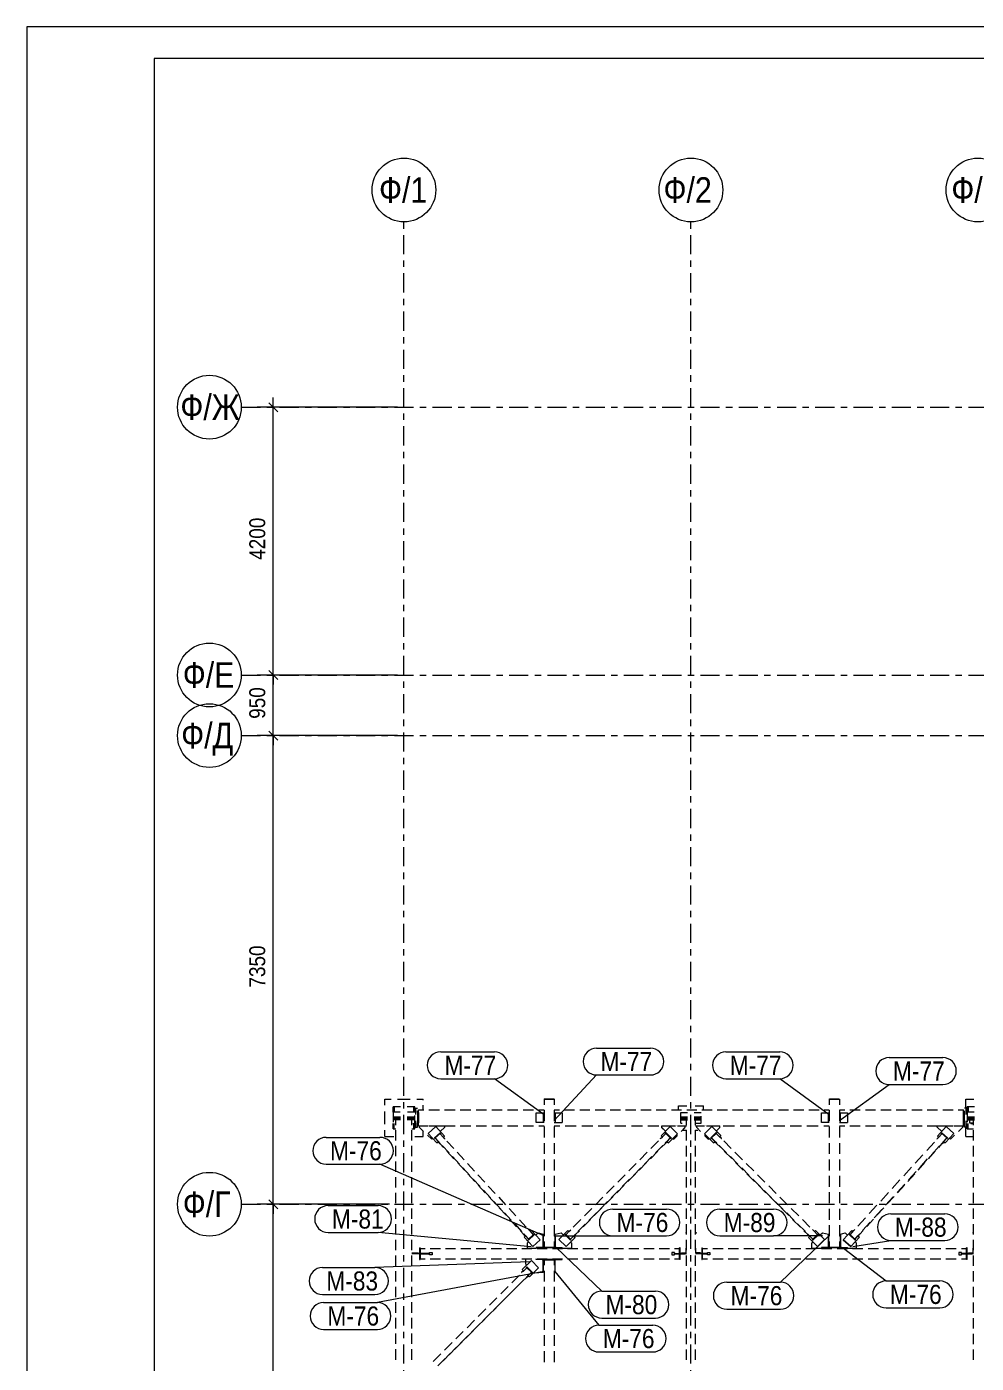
# Model space of a CAD drawing. Header units: millimetres. Extents: x -59 to 782, y -222 to 372.
# Drawn here: x -59.1 to 89.7, y 162.1 to 371.7 of the extents above; entities that cross this region are included whole.
import ezdxf

# ---------------------------------------------------------------- set-up
doc = ezdxf.new("R2010")
doc.units = ezdxf.units.MM
doc.linetypes.add('XKITLINE00', pattern=[0])
doc.linetypes.add('XKITLINE03', pattern=[6, 3, -1, 1, -1])
for name, color, linetype, lineweight in [('DrawingSheet', 5, 'Continuous', 0), ('Part', 2, 'Continuous', 0), ('PartMark', 3, 'Continuous', 0), ('S-GRID', 1, 'Continuous', 0), ('Z-DIMENSIONS', 1, 'Continuous', 0)]:
    doc.layers.add(name, color=color, linetype=linetype, lineweight=lineweight)
doc.styles.add('GOST type A', font='ARIAL.TTF')

msp = doc.modelspace()

# ---------------------------------------------------------------- linework, layer by layer
at = {"layer": 'DrawingSheet', "linetype": 'XKITLINE00', "lineweight": 0}
for p, q in [((781.85, 371.67), (-59.15, 371.67)), ((-59.15, 371.67), (-59.15, -222.33)), ((776.85, 366.67), (-39.15, 366.67)), ((-39.15, 366.67), (-39.15, -217.33))]:
    msp.add_line(p, q, dxfattribs=at)
at = {"layer": 'Part', "linetype": 'XKITLINE00', "lineweight": 0}
for p, q in [((-3, 202.52), (-3, 203.5)), ((-3, 203.5), (-2, 203.5)), ((-1, 203.5), (1, 203.5)), ((2, 203.5), (3, 203.5)), ((3, 203.34), (3, 203.5)), ((21.98, 203.47), (23.58, 203.47)), ((21.98, 203.47), (21.97, 202.61)), ((22.01, 203.48), (22.02, 203.51)), ((22.01, 203.47), (22.01, 203.48)), ((22.02, 203.51), (23.54, 203.51)), ((22.02, 203.47), (22.02, 203.51)), ((23.54, 203.47), (23.54, 203.51)), ((23.58, 203.47), (23.57, 202.61)), ((66.7, 203.47), (68.3, 203.47)), ((66.7, 203.47), (66.7, 202.61)), ((66.74, 203.48), (66.74, 203.51)), ((66.74, 203.51), (68.26, 203.51)), ((66.74, 203.47), (66.74, 203.51)), ((66.74, 203.47), (66.74, 203.48)), ((68.26, 203.47), (68.26, 203.51)), ((68.3, 203.47), (68.3, 202.61)), ((88.1, 202.06), (88.1, 203.5)), ((88.1, 203.5), (89.37, 203.5)), ((-3, 199.58), (-3, 201.54)), ((-1.56, 202.3), (-1.71, 202.3)), ((-1.71, 201.46), (-1.71, 202.3)), ((-0.57, 201.46), (-1.71, 201.46)), ((-1.71, 201.46), (-1.71, 199.87)), ((-1.56, 201.46), (-1.56, 202.3)), ((-0.52, 202.3), (-1.55, 202.3)), ((-1.55, 202.3), (-1.55, 201.46)), ((1.55, 202.3), (0.52, 202.3)), ((1.71, 201.46), (0.57, 201.46)), ((1.55, 201.46), (1.55, 202.3)), ((1.71, 202.3), (1.56, 202.3)), ((1.56, 202.3), (1.56, 201.46)), ((1.71, 201.46), (1.71, 202.3)), ((1.71, 201.56), (1.82, 201.56)), ((1.82, 202.06), (1.82, 201.06)), ((1.82, 202.06), (2.12, 202.06)), ((2.12, 201.36), (2.12, 201.65)), ((2.12, 201.36), (2.12, 199.76)), ((2.12, 201.36), (2.28, 201.36)), ((2.28, 201.81), (3.1, 201.81)), ((2.28, 201.36), (2.28, 201.81)), ((2.28, 201.36), (2.28, 199.76)), ((3, 201.81), (3, 202.55)), ((3.92, 201.81), (5.56, 201.81)), ((6.38, 201.81), (8.02, 201.81)), ((8.84, 201.81), (10.49, 201.81)), ((11.31, 201.81), (12.95, 201.81)), ((13.77, 201.81), (15.41, 201.81)), ((16.23, 201.81), (17.87, 201.81)), ((18.69, 201.81), (20.33, 201.81)), ((20.73, 199.81), (20.73, 201.31)), ((20.73, 201.31), (21.97, 201.31)), ((21.15, 201.81), (21.97, 201.81)), ((21.86, 199.81), (21.86, 201.31)), ((21.97, 201.75), (21.97, 200.04)), ((23.57, 201.75), (23.57, 200.04)), ((23.57, 201.81), (24.37, 201.81)), ((23.57, 201.31), (23.7, 201.31)), ((23.7, 201.31), (23.7, 199.81)), ((23.7, 201.31), (24.83, 201.31)), ((24.83, 201.31), (24.83, 199.81)), ((25.17, 201.81), (26.77, 201.81)), ((27.57, 201.81), (29.17, 201.81)), ((29.96, 201.81), (31.56, 201.81)), ((32.36, 201.81), (33.96, 201.81)), ((34.76, 201.81), (36.35, 201.81)), ((37.15, 201.81), (38.75, 201.81)), ((39.55, 201.81), (41.14, 201.81)), ((41.94, 201.81), (43.54, 201.81)), ((43.05, 201.81), (43.05, 202.43)), ((43.05, 202.43), (44.35, 202.43)), ((43.4, 201.41), (44.47, 201.41)), ((43.4, 200.64), (43.4, 201.41)), ((44.34, 201.81), (45.94, 201.81)), ((45.53, 201.41), (46.6, 201.41)), ((45.65, 202.43), (46.95, 202.43)), ((46.73, 201.81), (48.33, 201.81)), ((46.95, 201.81), (46.95, 202.43)), ((49.13, 201.81), (50.73, 201.81)), ((51.53, 201.81), (53.12, 201.81)), ((53.92, 201.81), (55.52, 201.81)), ((56.32, 201.81), (57.92, 201.81)), ((58.71, 201.81), (60.31, 201.81)), ((61.11, 201.81), (62.71, 201.81)), ((63.51, 201.81), (65.1, 201.81)), ((65.45, 199.81), (65.45, 201.31)), ((65.45, 201.31), (66.7, 201.31)), ((65.9, 201.81), (66.7, 201.81)), ((66.58, 199.81), (66.58, 201.31)), ((66.7, 201.75), (66.7, 200.03)), ((68.3, 201.81), (69.11, 201.81)), ((68.3, 201.75), (68.3, 200.03)), ((68.3, 201.31), (68.42, 201.31)), ((68.42, 201.31), (68.42, 199.81)), ((68.42, 201.31), (69.55, 201.31)), ((69.55, 201.31), (69.55, 199.81)), ((69.92, 201.81), (71.54, 201.81)), ((72.35, 201.81), (73.96, 201.81)), ((74.77, 201.81), (76.39, 201.81)), ((77.2, 201.81), (78.82, 201.81)), ((79.63, 201.81), (81.25, 201.81)), ((82.06, 201.81), (83.67, 201.81)), ((84.48, 201.81), (86.1, 201.81)), ((86.91, 201.81), (87.72, 201.81)), ((87.72, 201.36), (87.72, 201.81)), ((87.88, 201.36), (87.72, 201.36)), ((87.72, 199.76), (87.72, 201.36)), ((88.18, 202.06), (87.88, 202.06)), ((87.88, 201.36), (87.88, 201.65)), ((87.88, 199.76), (87.88, 201.36)), ((88.18, 201.06), (88.18, 202.06)), ((88.18, 201.56), (88.29, 201.56)), ((88.44, 202.3), (88.29, 202.3)), ((88.29, 201.46), (88.29, 202.3)), ((89.43, 201.46), (88.29, 201.46)), ((88.29, 201.46), (88.29, 199.87)), ((88.44, 201.46), (88.44, 202.3)), ((89.48, 202.3), (88.45, 202.3)), ((88.45, 202.3), (88.45, 201.46)), ((-1.71, 198.82), (-1.71, 199.66)), ((-0.53, 200.64), (-1.6, 200.64)), ((-1.6, 200.64), (-1.6, 200.48)), ((-0.53, 200.48), (-1.6, 200.48)), ((-0.53, 200.4), (-1.6, 200.4)), ((-1.6, 200.4), (-1.6, 200.24)), ((-0.53, 200.24), (-1.6, 200.24)), ((-1.56, 198.82), (-1.56, 199.66)), ((-1.55, 198.82), (-1.55, 199.66)), ((-1.25, 199.42), (-1.25, 200.24)), ((1.6, 200.64), (0.53, 200.64)), ((1.6, 200.48), (0.53, 200.48)), ((1.6, 200.4), (0.53, 200.4)), ((1.6, 200.24), (0.53, 200.24)), ((1.25, 199.42), (1.25, 200.24)), ((1.37, 199.66), (1.71, 199.66)), ((1.55, 198.82), (1.55, 199.66)), ((1.56, 199.66), (1.56, 198.82)), ((1.6, 200.64), (1.6, 200.48)), ((1.6, 200.4), (1.6, 200.24)), ((1.71, 199.66), (1.71, 200.91)), ((1.71, 198.82), (1.71, 199.66)), ((1.71, 199.56), (1.82, 199.56)), ((1.82, 200.06), (1.82, 199.06)), ((2.12, 199.06), (2.12, 199.76)), ((2.12, 199.76), (2.28, 199.76)), ((2.28, 199.31), (2.28, 199.76)), ((2.28, 199.31), (3.1, 199.31)), ((2.42, 199.01), (2.42, 199.31)), ((2.42, 199.31), (3.75, 199.31)), ((3, 199.31), (3, 199.31)), ((3.74, 199.31), (3.74, 199.31)), ((3.82, 199.31), (3.82, 199.31)), ((5, 199.17), (3.82, 198.09)), ((3.92, 199.31), (5.56, 199.31)), ((6.36, 197.7), (5, 199.17)), ((5.08, 199.31), (6.41, 199.31)), ((6.38, 199.31), (8.02, 199.31)), ((6.41, 199.1), (6.41, 199.31)), ((8.84, 199.31), (10.49, 199.31)), ((11.31, 199.31), (12.95, 199.31)), ((13.77, 199.31), (15.41, 199.31)), ((16.23, 199.31), (17.87, 199.31)), ((18.69, 199.31), (20.33, 199.31)), ((21.97, 199.81), (20.73, 199.81)), ((21.15, 199.31), (21.97, 199.31)), ((21.97, 199.18), (21.97, 197.46)), ((23.57, 199.31), (24.44, 199.31)), ((23.57, 199.18), (23.57, 197.46)), ((23.57, 199.81), (23.7, 199.81)), ((23.7, 199.81), (24.83, 199.81)), ((25.3, 199.31), (27.03, 199.31)), ((27.89, 199.31), (29.62, 199.31)), ((30.48, 199.31), (32.21, 199.31)), ((33.07, 199.31), (34.8, 199.31)), ((35.66, 199.31), (37.39, 199.31)), ((38.26, 199.31), (39.98, 199.31)), ((40.33, 197.75), (41.74, 199.17)), ((40.46, 199.01), (40.46, 199.31)), ((40.46, 199.31), (41.67, 199.31)), ((40.85, 199.31), (42.57, 199.31)), ((42.88, 198.06), (41.74, 199.17)), ((42.66, 199.31), (42.66, 199.31)), ((42.74, 199.31), (42.74, 199.31)), ((42.87, 199.31), (44.07, 199.31)), ((43.05, 199.31), (43.05, 199.31)), ((43.4, 200.48), (43.4, 200.64)), ((44.47, 200.64), (43.4, 200.64)), ((44.47, 200.48), (43.4, 200.48)), ((43.4, 200.4), (43.4, 200.48)), ((43.4, 200.24), (43.4, 200.4)), ((43.4, 200.4), (44.47, 200.4)), ((43.4, 200.24), (44.47, 200.24)), ((43.4, 199.71), (43.4, 200.24)), ((43.4, 199.71), (43.61, 199.71)), ((43.44, 199.31), (44.3, 199.31)), ((44.07, 199.31), (44.07, 199.01)), ((44.3, 199.42), (44.3, 200.24)), ((46.6, 200.64), (45.53, 200.64)), ((46.6, 200.48), (45.53, 200.48)), ((45.53, 200.4), (46.6, 200.4)), ((45.53, 200.24), (46.6, 200.24)), ((45.7, 199.42), (45.7, 200.24)), ((45.7, 199.31), (46.57, 199.31)), ((45.8, 199.71), (46.6, 199.71)), ((45.92, 199.01), (45.92, 199.31)), ((45.92, 199.31), (47.13, 199.31)), ((46.6, 200.64), (46.6, 200.82)), ((46.6, 200.48), (46.6, 200.64)), ((46.6, 200.4), (46.6, 200.48)), ((46.6, 200.24), (46.6, 200.4)), ((46.6, 199.71), (46.6, 200.24)), ((46.95, 199.31), (46.95, 199.31)), ((48.27, 199.17), (47.14, 198.05)), ((47.26, 199.31), (47.26, 199.31)), ((47.34, 199.31), (47.34, 199.31)), ((47.45, 199.31), (49.2, 199.31)), ((49.68, 197.76), (48.27, 199.17)), ((48.33, 199.31), (49.54, 199.31)), ((49.54, 199.02), (49.54, 199.31)), ((50.07, 199.31), (51.82, 199.31)), ((52.7, 199.31), (54.45, 199.31)), ((55.32, 199.31), (57.07, 199.31)), ((57.95, 199.31), (59.7, 199.31)), ((60.57, 199.31), (62.32, 199.31)), ((63.2, 199.31), (64.95, 199.31)), ((66.7, 199.81), (65.45, 199.81)), ((65.82, 199.31), (66.7, 199.31)), ((66.7, 199.18), (66.7, 197.46)), ((68.3, 199.81), (68.42, 199.81)), ((68.3, 199.31), (69.11, 199.31)), ((68.3, 199.18), (68.3, 197.46)), ((68.42, 199.81), (69.55, 199.81)), ((69.92, 199.31), (71.54, 199.31)), ((72.35, 199.31), (73.96, 199.31)), ((74.77, 199.31), (76.39, 199.31)), ((77.2, 199.31), (78.82, 199.31)), ((79.63, 199.31), (81.25, 199.31)), ((82.06, 199.31), (83.67, 199.31)), ((83.61, 199.09), (83.61, 199.31)), ((83.61, 199.31), (84.93, 199.31)), ((83.68, 197.7), (85.02, 199.17)), ((84.48, 199.31), (86.1, 199.31)), ((86.21, 198.1), (85.02, 199.17)), ((86.18, 199.31), (86.18, 199.31)), ((86.26, 199.31), (87.58, 199.31)), ((86.26, 199.31), (86.26, 199.31)), ((86.91, 199.31), (87.72, 199.31)), ((87.58, 199.31), (87.58, 199.01)), ((87.72, 199.31), (87.72, 199.76)), ((87.88, 199.76), (87.72, 199.76)), ((87.88, 199.06), (87.88, 199.76)), ((88.18, 199.06), (88.18, 200.06)), ((88.18, 199.56), (88.29, 199.56)), ((88.29, 198.82), (88.29, 199.66)), ((89.47, 200.64), (88.4, 200.64)), ((88.4, 200.64), (88.4, 200.48)), ((89.47, 200.48), (88.4, 200.48)), ((88.4, 200.24), (88.4, 200.4)), ((88.4, 200.4), (89.47, 200.4)), ((88.4, 200.24), (89.47, 200.24)), ((88.44, 198.82), (88.44, 199.66)), ((88.45, 198.82), (88.45, 199.66)), ((88.75, 199.71), (88.75, 200.21)), ((88.75, 200.21), (89.25, 200.21)), ((89.25, 199.71), (88.75, 199.71)), ((88.87, 199.66), (89.3, 199.66)), ((89.25, 200.21), (89.25, 199.71)), ((89.3, 199.42), (89.3, 200.24)), ((-3, 197.62), (-3, 198.6)), ((-3, 197.62), (-1.57, 197.62)), ((-1.71, 198.82), (-1.56, 198.82)), ((-1.55, 198.82), (-1.25, 198.82)), ((-1.25, 196.97), (-1.25, 198.6)), ((1.25, 198.82), (1.55, 198.82)), ((1.25, 196.97), (1.25, 198.6)), ((1.56, 198.82), (1.71, 198.82)), ((1.72, 197.62), (3, 197.62)), ((1.82, 199.06), (2.12, 199.06)), ((2.42, 199.01), (3.06, 198.41)), ((2.42, 199.01), (2.42, 199.01)), ((3.06, 198.42), (2.42, 199.01)), ((3, 197.62), (3, 198.47)), ((4.35, 197.22), (3.71, 197.82)), ((3.71, 197.81), (4.35, 197.21)), ((5.18, 196.63), (3.82, 198.09)), ((5.18, 196.62), (3.82, 198.09)), ((3.82, 198.09), (3.82, 198.09)), ((4.35, 197.21), (4.5, 197.35)), ((4.35, 197.22), (4.5, 197.35)), ((4.35, 197.21), (4.35, 197.22)), ((4.78, 197.4), (5.67, 198.21)), ((4.78, 197.4), (4.78, 197.35)), ((4.78, 197.4), (4.84, 197.34)), ((4.78, 197.35), (4.84, 197.29)), ((4.84, 197.34), (5.72, 198.15)), ((4.84, 197.29), (4.91, 197.36)), ((4.84, 197.29), (4.84, 197.34)), ((4.91, 197.4), (5.65, 198.07)), ((4.91, 197.36), (4.91, 197.4)), ((4.91, 197.4), (5.45, 196.81)), ((5.39, 196.84), (4.91, 197.36)), ((5.65, 198.07), (6.19, 197.49)), ((5.67, 198.21), (5.72, 198.15)), ((5.67, 198.05), (5.72, 198.1)), ((5.68, 198.43), (6.41, 199.1)), ((5.69, 198.43), (6.41, 199.1)), ((5.72, 198.15), (5.72, 198.1)), ((6.15, 197.53), (6.16, 197.55)), ((6.43, 197.25), (6.16, 197.55)), ((6.17, 197.54), (6.36, 197.7)), ((6.18, 197.53), (6.36, 197.7)), ((6.36, 197.7), (6.36, 197.7)), ((6.41, 199.1), (6.41, 199.1)), ((6.42, 197.24), (6.43, 197.25)), ((6.43, 197.22), (6.43, 197.25)), ((40.24, 197.3), (40.52, 197.58)), ((40.24, 197.27), (40.24, 197.3)), ((40.24, 197.3), (40.25, 197.29)), ((40.33, 197.75), (40.51, 197.58)), ((40.33, 197.74), (40.33, 197.75)), ((40.33, 197.74), (40.51, 197.57)), ((40.46, 199), (40.46, 199.01)), ((40.46, 199.01), (41.03, 198.46)), ((40.46, 199), (41.03, 198.45)), ((40.47, 197.51), (41.05, 198.1)), ((40.52, 197.58), (40.53, 197.57)), ((41.04, 198.23), (40.98, 198.18)), ((40.98, 198.18), (41.84, 197.34)), ((40.98, 198.12), (40.98, 198.18)), ((40.98, 198.12), (41.03, 198.07)), ((41.04, 198.23), (41.89, 197.4)), ((41.77, 197.4), (41.05, 198.1)), ((41.19, 196.81), (41.77, 197.4)), ((41.27, 196.85), (41.77, 197.36)), ((41.48, 196.63), (42.88, 198.06)), ((41.48, 196.63), (42.88, 198.05)), ((41.77, 197.36), (41.77, 197.4)), ((41.77, 197.36), (41.84, 197.29)), ((41.84, 197.34), (41.89, 197.4)), ((41.84, 197.29), (41.89, 197.34)), ((41.84, 197.34), (41.84, 197.29)), ((41.89, 197.4), (41.89, 197.34)), ((42.17, 197.33), (42.32, 197.19)), ((42.18, 197.34), (42.32, 197.2)), ((42.9, 197.8), (42.32, 197.2)), ((42.32, 197.19), (42.9, 197.79)), ((42.32, 197.19), (42.32, 197.2)), ((42.88, 198.05), (42.88, 198.06)), ((44.07, 199.01), (43.49, 198.41)), ((43.49, 198.4), (44.07, 199)), ((43.71, 198.63), (44.3, 198.63)), ((44.07, 199), (44.07, 199.01)), ((44.3, 196.97), (44.3, 198.6)), ((45.7, 198.63), (46.08, 198.63)), ((45.7, 196.97), (45.7, 198.6)), ((45.92, 199.01), (46.51, 198.4)), ((45.92, 199.01), (45.92, 199.01)), ((46.51, 198.41), (45.92, 199.01)), ((47.7, 197.19), (47.11, 197.8)), ((47.11, 197.79), (47.7, 197.19)), ((48.55, 196.64), (47.14, 198.05)), ((47.14, 198.05), (47.14, 198.04)), ((47.14, 198.04), (48.55, 196.63)), ((47.7, 197.19), (47.85, 197.33)), ((47.7, 197.19), (47.84, 197.33)), ((47.7, 197.19), (47.7, 197.19)), ((48.12, 197.39), (48.97, 198.24)), ((48.12, 197.39), (48.12, 197.34)), ((48.12, 197.39), (48.18, 197.34)), ((48.12, 197.34), (48.18, 197.28)), ((48.18, 197.34), (49.03, 198.18)), ((48.18, 197.28), (48.25, 197.36)), ((48.18, 197.28), (48.18, 197.34)), ((48.25, 197.4), (48.96, 198.1)), ((48.25, 197.36), (48.25, 197.4)), ((48.25, 197.4), (48.84, 196.81)), ((48.75, 196.86), (48.25, 197.36)), ((48.96, 198.1), (49.55, 197.51)), ((48.97, 198.24), (49.03, 198.18)), ((48.98, 198.46), (49.54, 199.02)), ((48.98, 198.46), (49.54, 199.01)), ((48.98, 198.08), (49.03, 198.13)), ((49.03, 198.18), (49.03, 198.13)), ((49.48, 197.58), (49.5, 197.59)), ((49.5, 197.59), (49.68, 197.76)), ((49.78, 197.31), (49.5, 197.59)), ((49.51, 197.58), (49.68, 197.75)), ((49.54, 199.01), (49.54, 199.02)), ((49.68, 197.75), (49.68, 197.76)), ((49.76, 197.3), (49.78, 197.31)), ((49.78, 197.28), (49.78, 197.31)), ((83.6, 197.24), (83.87, 197.54)), ((83.6, 197.21), (83.6, 197.24)), ((83.6, 197.24), (83.62, 197.23)), ((83.61, 199.09), (84.34, 198.42)), ((83.61, 199.09), (83.61, 199.09)), ((83.61, 199.09), (84.34, 198.43)), ((83.68, 197.7), (83.86, 197.53)), ((83.68, 197.69), (83.68, 197.7)), ((83.68, 197.69), (83.86, 197.52)), ((83.78, 197.41), (84.38, 198.07)), ((83.87, 197.54), (83.89, 197.52)), ((84.36, 198.21), (84.31, 198.15)), ((84.31, 198.15), (85.2, 197.34)), ((84.31, 198.09), (84.31, 198.15)), ((84.31, 198.09), (84.36, 198.05)), ((84.36, 198.21), (85.25, 197.4)), ((85.12, 197.4), (84.38, 198.07)), ((84.52, 196.74), (85.12, 197.4)), ((84.65, 196.84), (85.12, 197.36)), ((84.86, 196.63), (86.21, 198.1)), ((84.86, 196.62), (86.21, 198.09)), ((85.12, 197.36), (85.12, 197.4)), ((85.12, 197.36), (85.2, 197.29)), ((85.2, 197.34), (85.25, 197.4)), ((85.2, 197.29), (85.25, 197.35)), ((85.2, 197.34), (85.2, 197.29)), ((85.25, 197.4), (85.25, 197.35)), ((85.53, 197.36), (85.68, 197.22)), ((85.53, 197.35), (85.68, 197.22)), ((86.32, 197.82), (85.68, 197.22)), ((85.68, 197.22), (86.32, 197.81)), ((85.68, 197.22), (85.68, 197.22)), ((86.21, 198.09), (86.21, 198.1)), ((86.95, 198.41), (87.58, 199.01)), ((87.58, 199.01), (86.95, 198.42)), ((87.58, 199.01), (87.58, 199.01)), ((88.18, 199.06), (87.88, 199.06)), ((88.1, 197.62), (88.1, 199.06)), ((88.1, 197.62), (89.19, 197.62)), ((88.29, 198.82), (88.44, 198.82)), ((88.45, 198.82), (89.3, 198.82)), ((89.3, 196.97), (89.3, 198.6)), ((-1.25, 194.52), (-1.25, 196.15)), ((1.25, 194.52), (1.25, 196.15)), ((5.18, 196.63), (5.37, 196.8)), ((5.18, 196.62), (5.37, 196.79)), ((5.18, 196.62), (5.18, 196.63)), ((5.37, 196.82), (5.4, 196.84)), ((5.37, 196.82), (5.64, 196.52)), ((5.37, 196.78), (5.37, 196.82)), ((5.37, 196.78), (5.64, 196.49)), ((5.67, 196.55), (5.4, 196.84)), ((5.64, 196.52), (5.67, 196.55)), ((5.64, 196.49), (5.64, 196.52)), ((5.64, 196.49), (5.67, 196.51)), ((6.2, 195.91), (5.65, 196.5)), ((5.67, 196.51), (5.67, 196.55)), ((5.99, 196.23), (7.08, 195.05)), ((6.73, 196.9), (7.81, 195.73)), ((7.84, 194.13), (6.75, 195.32)), ((8.36, 195.14), (9.44, 193.96)), ((21.97, 196.6), (21.97, 194.88)), ((23.57, 196.6), (23.57, 194.88)), ((36.99, 193.98), (38.15, 195.16)), ((38.65, 194.14), (39.82, 195.33)), ((38.73, 195.74), (39.89, 196.92)), ((39.45, 195.05), (40.61, 196.22)), ((40.41, 195.93), (41, 196.52)), ((41.26, 196.86), (40.98, 196.57)), ((40.98, 196.57), (40.98, 196.54)), ((40.98, 196.57), (41.01, 196.55)), ((40.98, 196.54), (41.01, 196.51)), ((41.01, 196.55), (41.29, 196.83)), ((41.29, 196.79), (41.01, 196.51)), ((41.01, 196.51), (41.01, 196.55)), ((41.26, 196.86), (41.29, 196.83)), ((41.29, 196.83), (41.29, 196.79)), ((41.29, 196.82), (41.48, 196.63)), ((41.29, 196.81), (41.48, 196.63)), ((41.48, 196.63), (41.48, 196.63)), ((44.3, 194.51), (44.3, 196.15)), ((45.7, 194.51), (45.7, 196.15)), ((48.55, 196.64), (48.73, 196.82)), ((48.55, 196.63), (48.73, 196.81)), ((48.55, 196.63), (48.55, 196.64)), ((48.73, 196.83), (48.76, 196.86)), ((48.73, 196.83), (49.01, 196.55)), ((48.73, 196.8), (48.73, 196.83)), ((48.73, 196.8), (49.01, 196.51)), ((49.04, 196.58), (48.76, 196.86)), ((49.01, 196.55), (49.04, 196.58)), ((49.01, 196.51), (49.01, 196.55)), ((49.01, 196.51), (49.04, 196.54)), ((49.03, 196.53), (49.62, 195.93)), ((49.04, 196.54), (49.04, 196.58)), ((49.43, 196.22), (50.6, 195.05)), ((50.14, 196.93), (51.31, 195.75)), ((50.22, 195.34), (51.41, 194.15)), ((51.9, 195.16), (53.08, 193.98)), ((66.7, 196.6), (66.7, 194.88)), ((68.3, 196.6), (68.3, 194.88)), ((81.98, 195.43), (83.18, 196.75)), ((82.24, 194.13), (83.31, 195.31)), ((82.72, 194.76), (83.92, 196.08)), ((83.85, 195.9), (84.39, 196.5)), ((84.64, 196.84), (84.37, 196.55)), ((84.37, 196.55), (84.37, 196.51)), ((84.37, 196.55), (84.4, 196.52)), ((84.37, 196.51), (84.4, 196.48)), ((84.4, 196.52), (84.67, 196.82)), ((84.67, 196.78), (84.4, 196.48)), ((84.4, 196.48), (84.4, 196.52)), ((84.64, 196.84), (84.67, 196.82)), ((84.67, 196.82), (84.67, 196.78)), ((84.67, 196.8), (84.86, 196.63)), ((84.67, 196.79), (84.86, 196.62)), ((84.86, 196.62), (84.86, 196.63)), ((89.3, 194.51), (89.3, 196.15)), ((-1.25, 192.06), (-1.25, 193.7)), ((1.25, 192.06), (1.25, 193.7)), ((7.62, 194.47), (8.7, 193.29)), ((9.48, 192.36), (8.38, 193.54)), ((9.98, 193.38), (11.07, 192.2)), ((21.97, 194.02), (21.97, 192.3)), ((23.57, 194.02), (23.57, 192.3)), ((35.26, 192.22), (36.42, 193.39)), ((36.89, 192.36), (38.06, 193.55)), ((37.71, 193.28), (38.87, 194.46)), ((44.3, 192.06), (44.3, 193.69)), ((45.7, 192.06), (45.7, 193.69)), ((51.19, 194.46), (52.37, 193.28)), ((52.01, 193.55), (53.2, 192.36)), ((53.67, 193.4), (54.84, 192.22)), ((66.7, 194.02), (66.7, 192.3)), ((68.3, 194.02), (68.3, 192.3)), ((80.18, 193.45), (81.38, 194.77)), ((80.62, 192.36), (81.7, 193.54)), ((80.92, 192.78), (82.12, 194.1)), ((89.3, 192.06), (89.3, 193.69)), ((-1.25, 189.61), (-1.25, 191.24)), ((1.25, 189.61), (1.25, 191.24)), ((9.25, 192.7), (10.33, 191.53)), ((11.11, 190.58), (10.02, 191.77)), ((10.87, 190.94), (11.96, 189.77)), ((11.61, 191.62), (12.69, 190.44)), ((21.97, 191.45), (21.97, 189.73)), ((23.57, 191.45), (23.57, 189.73)), ((33.52, 190.45), (34.68, 191.63)), ((34.23, 189.76), (35.39, 190.93)), ((35.13, 190.58), (36.3, 191.77)), ((35.97, 191.52), (37.13, 192.7)), ((44.3, 189.6), (44.3, 191.24)), ((45.7, 189.6), (45.7, 191.24)), ((52.96, 192.69), (54.13, 191.52)), ((53.79, 191.77), (54.98, 190.57)), ((54.72, 190.93), (55.9, 189.75)), ((55.43, 191.63), (56.61, 190.46)), ((66.7, 191.45), (66.7, 189.73)), ((68.3, 191.45), (68.3, 189.73)), ((76.58, 189.49), (77.78, 190.81)), ((78.38, 191.47), (79.58, 192.79)), ((79.01, 190.59), (80.09, 191.77)), ((79.12, 190.8), (80.32, 192.12)), ((89.3, 189.6), (89.3, 191.24)), ((-1.25, 187.16), (-1.25, 188.79)), ((1.25, 187.16), (1.25, 188.79)), ((12.75, 188.81), (11.66, 189.99)), ((12.5, 189.18), (13.58, 188.01)), ((13.23, 189.85), (14.32, 188.68)), ((21.97, 188.87), (21.97, 187.15)), ((23.57, 188.87), (23.57, 187.15)), ((31.78, 188.69), (32.94, 189.87)), ((32.49, 187.99), (33.65, 189.17)), ((33.37, 188.79), (34.55, 189.98)), ((44.3, 187.15), (44.3, 188.78)), ((45.7, 187.15), (45.7, 188.78)), ((55.58, 189.98), (56.77, 188.79)), ((56.49, 189.17), (57.66, 187.99)), ((57.2, 189.87), (58.37, 188.69)), ((66.7, 188.87), (66.7, 187.15)), ((68.3, 188.87), (68.3, 187.15)), ((74.77, 187.5), (75.98, 188.82)), ((77.32, 188.82), (78.52, 190.14)), ((77.4, 188.81), (78.47, 189.99)), ((89.3, 187.15), (89.3, 188.78)), ((14.39, 187.03), (13.3, 188.22)), ((14.12, 187.42), (15.21, 186.25)), ((14.86, 188.09), (15.94, 186.92)), ((30.04, 186.93), (31.2, 188.1)), ((30.75, 186.23), (31.91, 187.41)), ((31.61, 187.01), (32.79, 188.2)), ((57.37, 188.19), (58.56, 187)), ((58.25, 187.4), (59.43, 186.23)), ((58.96, 188.1), (60.14, 186.93)), ((72.97, 185.52), (74.17, 186.84)), ((75.52, 186.84), (76.72, 188.16)), ((75.79, 187.04), (76.86, 188.22)), ((-1.25, 184.7), (-1.25, 186.34)), ((1.25, 184.7), (1.25, 186.34)), ((16.03, 185.26), (14.94, 186.44)), ((15.75, 185.66), (16.83, 184.48)), ((16.48, 186.33), (17.57, 185.16)), ((17.67, 183.48), (16.57, 184.67)), ((18.11, 184.57), (19.19, 183.4)), ((21.97, 186.29), (21.97, 184.57)), ((23.57, 186.29), (23.57, 184.57)), ((26.56, 183.4), (27.72, 184.58)), ((28.09, 183.44), (29.27, 184.63)), ((28.3, 185.16), (29.46, 186.34)), ((29.01, 184.47), (30.17, 185.64)), ((29.85, 185.22), (31.03, 186.41)), ((44.3, 184.69), (44.3, 186.33)), ((45.7, 184.69), (45.7, 186.33)), ((59.15, 186.41), (60.34, 185.22)), ((60.02, 185.64), (61.19, 184.46)), ((60.73, 186.34), (61.9, 185.16)), ((60.94, 184.62), (62.13, 183.43)), ((62.49, 184.58), (63.67, 183.4)), ((66.7, 186.29), (66.7, 184.57)), ((68.3, 186.29), (68.3, 184.57)), ((71.17, 183.54), (72.37, 184.86)), ((72.56, 183.49), (73.64, 184.68)), ((73.71, 184.85), (74.91, 186.18)), ((74.17, 185.27), (75.25, 186.45)), ((89.3, 184.69), (89.3, 186.33)), ((-1.25, 182.25), (-1.25, 183.88)), ((1.25, 182.25), (1.25, 183.88)), ((17.37, 183.9), (18.46, 182.72)), ((18.76, 182.3), (18.21, 182.89)), ((19.55, 183.04), (19.54, 183.02)), ((19.82, 182.74), (19.55, 183.04)), ((19.74, 182.81), (20.28, 182.22)), ((19.82, 182.74), (19.81, 182.73)), ((19.82, 182.72), (20.02, 182.9)), ((19.82, 182.73), (19.82, 182.74)), ((20.02, 182.9), (21.37, 181.44)), ((20.7, 182.17), (21.06, 182.5)), ((21.06, 182.5), (21.83, 182.29)), ((21.97, 183.72), (21.97, 182)), ((23.57, 183.72), (23.57, 182)), ((23.71, 182.3), (24.63, 182.53)), ((25.69, 182.9), (24.28, 181.47)), ((24.63, 182.53), (24.98, 182.18)), ((25.4, 182.22), (25.98, 182.81)), ((25.69, 182.9), (25.88, 182.71)), ((25.87, 182.73), (26.15, 183.01)), ((25.89, 182.72), (25.87, 182.73)), ((25.87, 182.71), (25.87, 182.73)), ((26.15, 183.01), (26.17, 183)), ((26.92, 182.25), (27.51, 182.85)), ((27.27, 182.7), (28.43, 183.88)), ((44.2, 182.55), (44.3, 182.55)), ((44.2, 182.55), (44.2, 182.47)), ((44.2, 182.47), (44.3, 182.47)), ((44.3, 182.24), (44.3, 183.87)), ((45.7, 182.24), (45.7, 183.87)), ((45.7, 182.55), (45.8, 182.55)), ((45.7, 182.47), (45.8, 182.47)), ((45.8, 182.55), (45.8, 182.47)), ((61.78, 183.87), (62.96, 182.7)), ((62.73, 182.83), (63.32, 182.24)), ((64.09, 183.01), (64.07, 182.99)), ((64.37, 182.73), (64.09, 183.01)), ((64.25, 182.81), (64.84, 182.22)), ((64.37, 182.73), (64.35, 182.71)), ((64.36, 182.7), (64.55, 182.89)), ((64.37, 182.71), (64.37, 182.73)), ((64.55, 182.89), (65.96, 181.48)), ((65.26, 182.18), (65.61, 182.53)), ((65.61, 182.53), (66.56, 182.31)), ((66.7, 183.72), (66.7, 182)), ((68.3, 183.72), (68.3, 182)), ((68.44, 182.28), (69.18, 182.49)), ((70.23, 182.9), (68.88, 181.43)), ((69.18, 182.49), (69.55, 182.16)), ((69.97, 182.22), (70.57, 182.88)), ((70.23, 182.9), (70.43, 182.72)), ((70.42, 182.75), (70.69, 183.04)), ((70.43, 182.73), (70.42, 182.75)), ((70.42, 182.73), (70.42, 182.75)), ((70.69, 183.04), (70.7, 183.03)), ((71.49, 182.31), (72.02, 182.9)), ((71.91, 182.87), (73.11, 184.19)), ((89.2, 182.55), (89.3, 182.55)), ((89.2, 182.55), (89.2, 182.47)), ((89.2, 182.47), (89.3, 182.47)), ((89.3, 182.24), (89.3, 183.87)), ((-1.25, 179.8), (-1.25, 181.43)), ((1.25, 179.8), (1.25, 181.43)), ((18.79, 182.34), (18.76, 182.31)), ((18.76, 182.27), (18.76, 182.31)), ((18.76, 182.31), (19.03, 182.02)), ((19.02, 181.99), (18.76, 182.27)), ((19.06, 182.04), (18.79, 182.34)), ((18.84, 181.83), (19.06, 182.03)), ((18.84, 181.83), (18.84, 181.82)), ((18.84, 181.83), (20.19, 180.36)), ((18.84, 181.82), (20.19, 180.35)), ((19, 182.14), (19.54, 181.55)), ((19.06, 182.04), (19.03, 182.02)), ((19.03, 182.02), (19.03, 182)), ((19.06, 182.03), (19.06, 182.04)), ((19.52, 181.53), (19.06, 182.03)), ((19.37, 180.95), (19.51, 181.08)), ((19.37, 180.06), (19.37, 180.95)), ((20.36, 182.29), (19.47, 181.49)), ((19.53, 181.43), (19.47, 181.49)), ((19.47, 181.49), (19.47, 181.43)), ((19.53, 181.37), (19.47, 181.43)), ((20.41, 182.23), (19.53, 181.43)), ((20.41, 182.18), (19.53, 181.37)), ((19.53, 181.43), (19.53, 181.37)), ((20.19, 180.36), (21.37, 181.44)), ((21.37, 181.43), (20.19, 180.35)), ((20.19, 180.35), (20.19, 180.36)), ((20.41, 182.23), (20.36, 182.29)), ((20.41, 182.18), (20.41, 182.23)), ((21.37, 181.44), (21.37, 181.43)), ((21.83, 180.35), (21.67, 180.19)), ((21.83, 180.35), (21.67, 180.19)), ((21.83, 180.35), (21.83, 182.29)), ((21.83, 180.35), (21.83, 180.35)), ((21.97, 182.05), (21.85, 182.05)), ((21.85, 182.05), (21.85, 180.17)), ((21.97, 181.14), (21.97, 180.28)), ((21.97, 180.29), (23.56, 180.29)), ((21.97, 180.05), (21.97, 180.28)), ((22.01, 180.29), (22.01, 180.22)), ((22.01, 180.29), (23.53, 180.29)), ((23.53, 180.22), (23.53, 180.29)), ((23.57, 182.05), (23.69, 182.05)), ((23.57, 181.14), (23.57, 180.28)), ((23.57, 180.05), (23.57, 180.28)), ((23.69, 182.05), (23.69, 180.17)), ((23.71, 180.36), (23.71, 182.3)), ((23.71, 180.34), (23.71, 180.36)), ((23.71, 180.36), (23.87, 180.2)), ((23.71, 180.34), (23.87, 180.18)), ((24.28, 181.47), (25.43, 180.36)), ((25.43, 180.35), (24.28, 181.47)), ((24.28, 181.47), (24.28, 181.47)), ((25.27, 182.24), (25.32, 182.3)), ((26.12, 181.4), (25.27, 182.24)), ((25.27, 182.24), (25.27, 182.19)), ((25.27, 182.19), (26.12, 181.35)), ((26.18, 181.46), (25.32, 182.3)), ((25.43, 180.36), (26.83, 181.78)), ((25.43, 180.35), (26.83, 181.77)), ((25.43, 180.36), (25.43, 180.35)), ((26.11, 181.53), (26.69, 182.11)), ((26.12, 181.4), (26.18, 181.46)), ((26.12, 181.35), (26.18, 181.41)), ((26.12, 181.35), (26.12, 181.4)), ((26.13, 181.51), (26.61, 181.99)), ((26.13, 181.06), (26.27, 180.92)), ((26.18, 181.41), (26.18, 181.46)), ((26.27, 180.92), (26.27, 180.06)), ((26.61, 182), (26.89, 182.29)), ((26.64, 181.98), (26.61, 182)), ((26.61, 181.99), (26.61, 182)), ((26.61, 181.99), (26.83, 181.78)), ((26.92, 182.26), (26.64, 181.98)), ((26.64, 181.96), (26.64, 181.98)), ((26.65, 181.95), (26.92, 182.22)), ((26.83, 181.78), (26.83, 181.77)), ((26.89, 182.29), (26.92, 182.26)), ((26.92, 182.22), (26.92, 182.26)), ((44.3, 179.78), (44.3, 181.42)), ((45.7, 179.78), (45.7, 181.42)), ((63.35, 182.28), (63.32, 182.25)), ((63.32, 182.21), (63.32, 182.25)), ((63.32, 182.25), (63.6, 181.97)), ((63.59, 181.94), (63.32, 182.21)), ((63.63, 182), (63.35, 182.28)), ((63.42, 181.77), (63.63, 181.98)), ((63.42, 181.77), (63.42, 181.76)), ((63.42, 181.77), (64.83, 180.36)), ((63.42, 181.76), (64.83, 180.35)), ((63.55, 182.11), (64.13, 181.52)), ((63.63, 182), (63.6, 181.97)), ((63.6, 181.97), (63.6, 181.95)), ((63.63, 181.98), (63.63, 182)), ((63.63, 181.98), (64.11, 181.5)), ((63.98, 180.92), (64.12, 181.06)), ((63.98, 180.06), (63.98, 180.92)), ((64.92, 182.3), (64.07, 181.46)), ((64.07, 181.46), (64.13, 181.4)), ((64.07, 181.46), (64.07, 181.4)), ((64.13, 181.35), (64.07, 181.4)), ((64.98, 182.24), (64.13, 181.4)), ((64.98, 182.19), (64.13, 181.35)), ((64.13, 181.4), (64.13, 181.35)), ((64.83, 180.36), (65.96, 181.48)), ((65.96, 181.48), (64.83, 180.35)), ((64.83, 180.35), (64.83, 180.36)), ((64.98, 182.24), (64.92, 182.3)), ((64.98, 182.19), (64.98, 182.24)), ((65.96, 181.48), (65.96, 181.48)), ((66.56, 180.35), (66.4, 180.19)), ((66.56, 180.35), (66.4, 180.19)), ((66.56, 180.35), (66.56, 182.31)), ((66.56, 180.35), (66.56, 180.35)), ((66.7, 182.05), (66.58, 182.05)), ((66.58, 182.05), (66.58, 180.17)), ((66.7, 181.14), (66.7, 180.28)), ((66.7, 180.29), (68.29, 180.29)), ((66.7, 180.05), (66.7, 180.28)), ((66.74, 180.29), (66.74, 180.22)), ((66.74, 180.29), (68.26, 180.29)), ((68.26, 180.22), (68.26, 180.29)), ((68.3, 182.05), (68.42, 182.05)), ((68.3, 181.14), (68.3, 180.28)), ((68.3, 180.05), (68.3, 180.28)), ((68.42, 182.05), (68.42, 180.17)), ((68.44, 182.28), (68.44, 180.34)), ((68.44, 180.36), (68.6, 180.2)), ((68.44, 180.34), (68.6, 180.18)), ((68.88, 181.43), (70.07, 180.36)), ((68.88, 181.42), (68.88, 181.43)), ((70.07, 180.35), (68.88, 181.42)), ((69.84, 182.23), (69.89, 182.29)), ((70.73, 181.43), (69.84, 182.23)), ((69.84, 182.23), (69.84, 182.18)), ((69.84, 182.18), (70.73, 181.38)), ((70.78, 181.49), (69.89, 182.29)), ((70.07, 180.36), (71.41, 181.84)), ((70.07, 180.35), (71.41, 181.83)), ((70.07, 180.36), (70.07, 180.35)), ((70.71, 181.55), (71.31, 182.21)), ((70.73, 181.53), (71.19, 182.04)), ((70.73, 181.43), (70.78, 181.49)), ((70.73, 181.38), (70.78, 181.44)), ((70.73, 181.38), (70.73, 181.43)), ((70.74, 181.09), (70.89, 180.96)), ((70.78, 181.44), (70.78, 181.49)), ((70.89, 180.96), (70.89, 180.06)), ((71.19, 182.05), (71.46, 182.35)), ((71.22, 182.02), (71.19, 182.05)), ((71.19, 182.04), (71.19, 182.05)), ((71.19, 182.04), (71.41, 181.84)), ((71.49, 182.32), (71.22, 182.02)), ((71.22, 182.01), (71.22, 182.02)), ((71.23, 182), (71.49, 182.28)), ((71.41, 181.84), (71.41, 181.83)), ((71.46, 182.35), (71.49, 182.32)), ((71.49, 182.28), (71.49, 182.32)), ((89.3, 179.78), (89.3, 181.42)), ((-1.25, 177.34), (-1.25, 178.98)), ((1.25, 179.37), (2.25, 179.37)), ((1.25, 179.29), (1.45, 179.29)), ((1.25, 177.34), (1.25, 178.98)), ((2.31, 179.29), (1.45, 179.29)), ((1.45, 179.21), (1.45, 179.29)), ((2.31, 179.21), (1.45, 179.21)), ((2.25, 179.37), (2.25, 179.29)), ((2.45, 180.15), (2.45, 179.29)), ((2.45, 180.15), (2.53, 180.15)), ((2.45, 179.29), (2.53, 179.29)), ((2.45, 179.21), (2.45, 178.35)), ((2.45, 179.21), (2.53, 179.21)), ((2.45, 178.35), (2.53, 178.35)), ((2.53, 180.15), (2.53, 179.29)), ((2.53, 180.05), (3.32, 180.05)), ((2.53, 179.3), (4.03, 179.3)), ((2.53, 179.21), (2.53, 178.35)), ((2.53, 179.2), (4.03, 179.2)), ((2.53, 178.45), (3.32, 178.45)), ((4.03, 179.29), (3.17, 179.29)), ((4.03, 179.21), (3.17, 179.21)), ((4.03, 179.45), (4.43, 179.45)), ((4.03, 179.29), (4.03, 179.45)), ((4.03, 179.21), (4.03, 179.29)), ((4.03, 179.05), (4.03, 179.21)), ((4.43, 179.05), (4.03, 179.05)), ((4.12, 180.05), (5.72, 180.05)), ((4.12, 178.45), (5.72, 178.45)), ((4.43, 179.45), (4.43, 179.05)), ((6.51, 180.05), (8.11, 180.05)), ((6.51, 178.45), (8.11, 178.45)), ((8.91, 180.05), (10.5, 180.05)), ((8.91, 178.45), (10.5, 178.45)), ((11.3, 180.05), (12.9, 180.05)), ((11.3, 178.45), (12.9, 178.45)), ((13.7, 180.05), (15.29, 180.05)), ((13.7, 178.45), (15.29, 178.45)), ((16.09, 180.05), (17.69, 180.05)), ((16.09, 178.45), (17.69, 178.45)), ((18.48, 180.05), (20.08, 180.05)), ((18.48, 178.45), (20.08, 178.45)), ((19.13, 177.58), (19.13, 178.45)), ((19.37, 180.05), (19.37, 180.06)), ((20.72, 180.06), (19.37, 180.06)), ((20.72, 180.19), (21.67, 180.19)), ((21.67, 180.19), (20.72, 180.19)), ((20.72, 180.19), (20.72, 180.17)), ((21.85, 180.17), (20.72, 180.17)), ((20.72, 180.17), (20.72, 180.05)), ((20.72, 178.33), (20.72, 178.45)), ((21.85, 178.33), (20.72, 178.33)), ((20.72, 178.31), (20.72, 178.33)), ((21.67, 178.31), (20.72, 178.31)), ((21.67, 178.31), (20.72, 178.31)), ((20.88, 180.05), (22.47, 180.05)), ((20.88, 178.45), (22.47, 178.45)), ((21.67, 180.19), (21.67, 180.19)), ((21.83, 178.15), (21.67, 178.31)), ((21.67, 178.31), (21.67, 178.31)), ((21.83, 178.15), (21.67, 178.31)), ((21.85, 176.45), (21.85, 178.33)), ((21.97, 178.27), (21.97, 178.45)), ((21.97, 178.27), (23.57, 178.27)), ((21.97, 178.27), (21.97, 177.42)), ((22.01, 180.25), (23.53, 180.25)), ((22.01, 180.22), (23.53, 180.22)), ((23.53, 178.31), (22.01, 178.31)), ((22.01, 178.31), (22.01, 178.27)), ((23.27, 180.05), (24.87, 180.05)), ((23.27, 178.45), (24.87, 178.45)), ((23.53, 178.27), (23.53, 178.31)), ((23.57, 178.27), (23.57, 178.45)), ((23.57, 178.27), (23.57, 177.42)), ((23.69, 180.17), (24.82, 180.17)), ((23.69, 176.45), (23.69, 178.33)), ((23.69, 178.33), (24.82, 178.33)), ((23.87, 180.18), (23.87, 180.2)), ((23.87, 180.2), (24.82, 180.2)), ((23.87, 180.18), (24.82, 180.18)), ((24.82, 180.17), (24.82, 180.2)), ((24.82, 180.17), (24.82, 180.05)), ((26.27, 180.06), (24.82, 180.06)), ((24.82, 178.33), (24.82, 178.45)), ((25.67, 180.05), (27.26, 180.05)), ((25.67, 178.45), (27.26, 178.45)), ((26.27, 180.05), (26.27, 180.06)), ((28.06, 180.05), (29.65, 180.05)), ((28.06, 178.45), (29.65, 178.45)), ((30.45, 180.05), (32.05, 180.05)), ((30.45, 178.45), (32.05, 178.45)), ((32.85, 180.05), (34.44, 180.05)), ((32.85, 178.45), (34.44, 178.45)), ((35.24, 180.05), (36.84, 180.05)), ((35.24, 178.45), (36.84, 178.45)), ((37.63, 180.05), (39.23, 180.05)), ((37.63, 178.45), (39.23, 178.45)), ((40.03, 180.05), (41.62, 180.05)), ((40.03, 178.45), (41.62, 178.45)), ((42.42, 179.45), (42.02, 179.45)), ((42.02, 179.45), (42.02, 179.05)), ((42.02, 179.05), (42.42, 179.05)), ((42.42, 180.05), (43.22, 180.05)), ((42.42, 179.29), (42.42, 179.45)), ((42.42, 179.3), (42.51, 179.3)), ((42.42, 179.29), (42.42, 179.21)), ((42.42, 179.29), (44.1, 179.29)), ((42.42, 179.21), (44.1, 179.21)), ((42.42, 179.05), (42.42, 179.21)), ((42.42, 178.45), (43.22, 178.45)), ((42.5, 179.2), (43.22, 179.2)), ((43.3, 180.15), (43.22, 180.15)), ((43.22, 179.29), (43.22, 180.15)), ((43.3, 179.29), (43.22, 179.29)), ((43.3, 179.21), (43.22, 179.21)), ((43.22, 178.35), (43.22, 179.21)), ((43.3, 178.35), (43.22, 178.35)), ((43.3, 179.29), (43.3, 180.15)), ((43.3, 178.35), (43.3, 179.21)), ((43.5, 179.29), (43.5, 179.36)), ((43.5, 179.36), (44.23, 179.36)), ((44.1, 179.29), (44.1, 179.21)), ((44.1, 179.29), (44.3, 179.29)), ((44.23, 179.36), (44.23, 180.09)), ((44.23, 180.09), (44.3, 180.09)), ((44.3, 177.33), (44.3, 178.96)), ((45.77, 180.09), (45.7, 180.09)), ((45.7, 179.29), (45.9, 179.29)), ((45.7, 177.33), (45.7, 178.96)), ((45.77, 179.36), (45.77, 180.09)), ((46.5, 179.36), (45.77, 179.36)), ((47.58, 179.29), (45.9, 179.29)), ((45.9, 179.21), (45.9, 179.29)), ((47.58, 179.21), (45.9, 179.21)), ((46.5, 179.29), (46.5, 179.36)), ((46.7, 180.15), (46.7, 179.29)), ((46.7, 180.15), (46.78, 180.15)), ((46.7, 179.29), (46.78, 179.29)), ((46.7, 179.21), (46.7, 178.35)), ((46.7, 179.21), (46.78, 179.21)), ((46.7, 178.35), (46.78, 178.35)), ((46.78, 180.15), (46.78, 179.29)), ((46.78, 180.05), (47.59, 180.05)), ((46.78, 179.3), (47.57, 179.3)), ((46.78, 179.21), (46.78, 178.35)), ((46.78, 179.2), (47.58, 179.2)), ((46.78, 178.45), (47.59, 178.45)), ((47.58, 179.45), (47.98, 179.45)), ((47.58, 179.29), (47.58, 179.45)), ((47.58, 179.21), (47.58, 179.29)), ((47.58, 179.05), (47.58, 179.21)), ((47.98, 179.05), (47.58, 179.05)), ((47.98, 179.45), (47.98, 179.05)), ((48.41, 180.05), (50.03, 180.05)), ((48.41, 178.45), (50.03, 178.45)), ((50.84, 180.05), (52.47, 180.05)), ((50.84, 178.45), (52.47, 178.45)), ((53.28, 180.05), (54.91, 180.05)), ((53.28, 178.45), (54.91, 178.45)), ((55.72, 180.05), (57.34, 180.05)), ((55.72, 178.45), (57.34, 178.45)), ((58.16, 180.05), (59.78, 180.05)), ((58.16, 178.45), (59.78, 178.45)), ((60.59, 180.05), (62.22, 180.05)), ((60.59, 178.45), (62.22, 178.45)), ((63.03, 180.05), (64.66, 180.05)), ((63.03, 178.45), (64.66, 178.45)), ((63.98, 180.05), (63.98, 180.06)), ((65.45, 180.06), (63.98, 180.06)), ((65.45, 180.19), (66.4, 180.19)), ((66.4, 180.19), (65.45, 180.19)), ((65.45, 180.19), (65.45, 180.17)), ((66.58, 180.17), (65.45, 180.17)), ((65.45, 180.17), (65.45, 180.05)), ((65.47, 180.05), (67.09, 180.05)), ((65.47, 178.45), (67.09, 178.45)), ((66.4, 180.19), (66.4, 180.19)), ((66.74, 180.25), (68.26, 180.25)), ((66.74, 180.22), (68.26, 180.22)), ((67.91, 180.05), (69.53, 180.05)), ((67.91, 178.45), (69.53, 178.45)), ((68.42, 180.17), (69.55, 180.17)), ((68.6, 180.18), (68.6, 180.2)), ((68.6, 180.2), (69.55, 180.2)), ((68.6, 180.18), (69.55, 180.18)), ((69.55, 180.17), (69.55, 180.2)), ((69.55, 180.17), (69.55, 180.05)), ((70.89, 180.06), (69.55, 180.06)), ((70.34, 180.05), (71.97, 180.05)), ((70.34, 178.45), (71.97, 178.45)), ((70.89, 180.05), (70.89, 180.06)), ((72.78, 180.05), (74.41, 180.05)), ((72.78, 178.45), (74.41, 178.45)), ((75.22, 180.05), (76.84, 180.05)), ((75.22, 178.45), (76.84, 178.45)), ((77.66, 180.05), (79.28, 180.05)), ((77.66, 178.45), (79.28, 178.45)), ((80.09, 180.05), (81.72, 180.05)), ((80.09, 178.45), (81.72, 178.45)), ((82.53, 180.05), (84.16, 180.05)), ((82.53, 178.45), (84.16, 178.45)), ((84.97, 180.05), (86.59, 180.05)), ((84.97, 178.45), (86.59, 178.45)), ((87.42, 179.45), (87.02, 179.45)), ((87.02, 179.45), (87.02, 179.05)), ((87.02, 179.05), (87.42, 179.05)), ((87.41, 180.05), (88.22, 180.05)), ((87.41, 178.45), (88.22, 178.45)), ((87.42, 179.29), (87.42, 179.45)), ((87.42, 179.3), (88.22, 179.3)), ((87.42, 179.29), (87.42, 179.21)), ((87.42, 179.29), (89.1, 179.29)), ((87.42, 179.05), (87.42, 179.21)), ((87.42, 179.21), (89.1, 179.21)), ((87.42, 179.2), (88.21, 179.2)), ((88.3, 180.15), (88.22, 180.15)), ((88.22, 179.29), (88.22, 180.15)), ((88.3, 179.29), (88.22, 179.29)), ((88.3, 179.21), (88.22, 179.21)), ((88.22, 178.35), (88.22, 179.21)), ((88.3, 178.35), (88.22, 178.35)), ((88.3, 179.29), (88.3, 180.15)), ((88.3, 178.35), (88.3, 179.21)), ((88.5, 179.29), (88.5, 179.36)), ((88.5, 179.36), (89.23, 179.36)), ((89.1, 179.29), (89.1, 179.21)), ((89.1, 179.29), (89.3, 179.29)), ((89.23, 179.36), (89.23, 180.09)), ((89.23, 180.09), (89.3, 180.09)), ((89.3, 177.33), (89.3, 178.96)), ((-1.25, 174.89), (-1.25, 176.52)), ((1.25, 174.89), (1.25, 176.52)), ((18.46, 176.27), (18.46, 176.27)), ((18.46, 176.27), (18.49, 176.24)), ((18.75, 176.56), (18.46, 176.27)), ((18.46, 176.27), (18.49, 176.25)), ((18.56, 176.74), (19.98, 178.15)), ((18.56, 176.74), (18.75, 176.55)), ((18.56, 176.74), (18.56, 176.74)), ((18.56, 176.74), (18.75, 176.55)), ((18.7, 176.45), (19.29, 177.04)), ((18.75, 176.56), (18.77, 176.53)), ((19.13, 177.58), (19.13, 177.58)), ((19.13, 177.58), (19.27, 177.44)), ((19.13, 177.58), (19.27, 177.44)), ((19.27, 177.17), (19.21, 177.11)), ((19.21, 177.11), (20.06, 176.27)), ((19.21, 177.1), (19.21, 177.11)), ((19.21, 177.1), (19.28, 177.04)), ((19.27, 177.17), (20.12, 176.32)), ((19.99, 176.34), (19.29, 177.04)), ((19.4, 175.75), (19.99, 176.34)), ((19.48, 175.82), (19.99, 176.33)), ((19.7, 175.6), (21.11, 177.02)), ((19.7, 175.61), (21.11, 177.02)), ((21.11, 177.02), (19.98, 178.15)), ((19.99, 176.33), (19.99, 176.34)), ((19.99, 176.33), (20.06, 176.26)), ((20.06, 176.27), (20.12, 176.32)), ((20.06, 176.26), (20.12, 176.31)), ((20.06, 176.27), (20.06, 176.26)), ((20.12, 176.32), (20.12, 176.31)), ((20.4, 176.31), (20.54, 176.17)), ((20.4, 176.31), (20.54, 176.17)), ((21.83, 176.28), (20.54, 176.17)), ((21.83, 176.28), (20.54, 176.17)), ((20.54, 176.17), (20.54, 176.17)), ((21.11, 177.02), (21.11, 177.02)), ((21.83, 178.15), (21.83, 178.15)), ((21.83, 178.15), (21.83, 176.28)), ((21.83, 176.28), (21.83, 176.28)), ((21.97, 176.45), (21.85, 176.45)), ((21.97, 176.58), (21.97, 174.89)), ((23.57, 176.58), (23.57, 174.89)), ((23.57, 176.45), (23.69, 176.45)), ((44.3, 174.87), (44.3, 176.51)), ((45.7, 174.87), (45.7, 176.51)), ((89.3, 174.87), (89.3, 176.51)), ((-1.25, 172.44), (-1.25, 174.07)), ((1.25, 172.44), (1.25, 174.07)), ((15.17, 172.93), (16.35, 174.1)), ((16.83, 173.15), (18.02, 174.34)), ((16.94, 174.69), (18.11, 175.87)), ((17.64, 173.98), (18.82, 175.16)), ((18.61, 174.93), (19.2, 175.53)), ((19.48, 175.82), (19.2, 175.54)), ((19.2, 175.54), (19.2, 175.53)), ((19.2, 175.54), (19.23, 175.51)), ((19.2, 175.53), (19.23, 175.5)), ((19.51, 175.79), (19.23, 175.5)), ((19.23, 175.51), (19.51, 175.79)), ((19.23, 175.5), (19.23, 175.51)), ((19.48, 175.82), (19.51, 175.79)), ((19.51, 175.79), (19.7, 175.61)), ((19.51, 175.79), (19.7, 175.6)), ((19.51, 175.79), (19.51, 175.79)), ((19.7, 175.6), (19.7, 175.61)), ((21.97, 174.05), (21.97, 172.37)), ((23.57, 174.05), (23.57, 172.37)), ((44.3, 172.42), (44.3, 174.05)), ((45.7, 172.42), (45.7, 174.05)), ((89.3, 172.42), (89.3, 174.05)), ((13.41, 171.16), (14.59, 172.34)), ((15.05, 171.37), (16.23, 172.56)), ((15.88, 172.22), (17.06, 173.4)), ((-1.25, 169.98), (-1.25, 171.62)), ((1.25, 169.98), (1.25, 171.62)), ((11.65, 169.4), (12.82, 170.58)), ((12.36, 168.69), (13.53, 169.87)), ((13.26, 169.59), (14.45, 170.77)), ((14.12, 170.46), (15.29, 171.63)), ((21.97, 171.52), (21.97, 169.84)), ((23.57, 171.52), (23.57, 169.84)), ((44.3, 169.96), (44.3, 171.6)), ((45.7, 169.96), (45.7, 171.6)), ((89.3, 169.96), (89.3, 171.6)), ((-1.25, 167.53), (-1.25, 169.16)), ((1.25, 167.53), (1.25, 169.16)), ((9.89, 167.64), (11.06, 168.81)), ((10.59, 166.93), (11.77, 168.11)), ((11.48, 167.8), (12.67, 168.99)), ((21.97, 168.99), (21.97, 167.31)), ((23.57, 168.99), (23.57, 167.31)), ((44.3, 167.51), (44.3, 169.14)), ((45.7, 167.51), (45.7, 169.14)), ((89.3, 167.51), (89.3, 169.14)), ((-1.25, 165.08), (-1.25, 166.71)), ((1.25, 165.08), (1.25, 166.71)), ((8.12, 165.87), (9.3, 167.05)), ((8.83, 165.17), (10.01, 166.34)), ((9.7, 166.02), (10.89, 167.21)), ((21.97, 166.46), (21.97, 164.78)), ((23.57, 166.46), (23.57, 164.78)), ((44.3, 165.05), (44.3, 166.69)), ((45.7, 165.05), (45.7, 166.69)), ((89.3, 165.05), (89.3, 166.69)), ((-1.25, 162.62), (-1.25, 164.26)), ((1.25, 162.62), (1.25, 164.26)), ((4.6, 162.35), (5.77, 163.52)), ((6.14, 162.45), (7.32, 163.64)), ((6.36, 164.11), (7.54, 165.29)), ((7.07, 163.4), (8.24, 164.58)), ((7.92, 164.24), (9.11, 165.43)), ((21.97, 163.93), (21.97, 162.25)), ((23.57, 163.93), (23.57, 162.25)), ((44.3, 162.6), (44.3, 164.23)), ((45.7, 162.6), (45.7, 164.23)), ((89.3, 162.6), (89.3, 164.23)), ((5.31, 161.64), (6.48, 162.82))]:
    msp.add_line(p, q, dxfattribs=at)
at = {"layer": 'PartMark', "linetype": 'XKITLINE00', "lineweight": 0}
for p, q in [((5.76, 210.89), (14.19, 210.89)), ((30.22, 211.47), (38.65, 211.47)), ((50.49, 210.89), (58.92, 210.89)), ((76.08, 209.99), (84.51, 209.99)), ((5.76, 206.69), (14.19, 206.69)), ((21.97, 201.01), (14.19, 206.69)), ((23.58, 200.11), (30.22, 207.27)), ((30.22, 207.27), (38.65, 207.27)), ((50.49, 206.69), (58.92, 206.69)), ((66.7, 201.01), (58.92, 206.69)), ((68.3, 200.11), (76.08, 205.79)), ((76.08, 205.79), (84.51, 205.79)), ((-12.19, 197.49), (-3.76, 197.49)), ((-12.19, 193.29), (-3.76, 193.29)), ((21.91, 182.04), (-3.76, 193.29)), ((-11.89, 186.78), (-4.05, 186.78)), ((32.74, 186.24), (41.17, 186.24)), ((49.54, 186.23), (57.97, 186.23)), ((76.37, 185.51), (84.8, 185.51)), ((-11.89, 182.58), (-4.05, 182.58)), ((19.93, 180.32), (-4.05, 182.58)), ((23.64, 182.04), (32.74, 182.04)), ((32.74, 182.04), (41.17, 182.04)), ((49.54, 182.03), (57.97, 182.03)), ((65.64, 182.03), (57.97, 182.03)), ((66.64, 182.04), (59.05, 174.76)), ((70.4, 180.35), (76.37, 181.31)), ((76.37, 181.31), (84.8, 181.31)), ((23.87, 180.2), (31.01, 173.35)), ((68.9, 180.12), (75.6, 174.96)), ((-12.77, 177.06), (-4.54, 177.06)), ((19.67, 177.99), (-4.54, 177.06)), ((21.91, 176.45), (-4.17, 171.57)), ((23.64, 176.45), (30.58, 168.03)), ((50.62, 174.76), (59.05, 174.76)), ((75.6, 174.96), (84.03, 174.96)), ((-12.77, 172.86), (-4.54, 172.86)), ((31.01, 173.35), (39.44, 173.35)), ((-12.6, 171.57), (-4.17, 171.57)), ((50.62, 170.56), (59.05, 170.56)), ((75.6, 170.76), (84.03, 170.76)), ((30.58, 168.03), (39.01, 168.03)), ((31.01, 169.15), (39.44, 169.15)), ((-12.6, 167.37), (-4.17, 167.37)), ((30.58, 163.83), (39.01, 163.83))]:
    msp.add_line(p, q, dxfattribs=at)
for centre, start, end in [((5.76, 208.79), 90, 270), ((14.19, 208.79), 270, 90), ((30.22, 209.37), 90, 270), ((38.65, 209.37), 270, 90), ((50.49, 208.79), 90, 270), ((58.92, 208.79), 270, 90), ((76.08, 207.89), 90, 270), ((84.51, 207.89), 270, 90), ((-12.19, 195.39), 90, 270), ((-3.76, 195.39), 270, 90), ((-11.89, 184.68), 90, 270), ((-4.05, 184.68), 270, 90), ((32.74, 184.14), 90, 270), ((41.17, 184.14), 270, 90), ((49.54, 184.13), 90, 270), ((57.97, 184.13), 270, 90), ((76.37, 183.41), 90, 270), ((84.8, 183.41), 270, 90), ((-12.77, 174.96), 90, 270), ((-4.54, 174.96), 270, 90), ((50.62, 172.66), 90, 270), ((59.05, 172.66), 270, 90), ((75.6, 172.86), 90, 270), ((84.03, 172.86), 270, 90), ((31.01, 171.25), 90, 270), ((39.44, 171.25), 270, 90), ((-12.6, 169.47), 90, 270), ((-4.17, 169.47), 270, 90), ((30.58, 165.93), 90, 270), ((39.01, 165.93), 270, 90)]:
    msp.add_arc(centre, 2.1, start, end, dxfattribs=at)
at = {"layer": 'S-GRID', "linetype": 'XKITLINE03', "lineweight": 0}
for p, q in [((0, -30), (0, 341.07)), ((45, -30), (45, 341.07)), ((-25.5, 312), (766.2, 312)), ((-25.5, 270), (766.2, 270)), ((-25.5, 260.5), (716.53, 260.5)), ((-25.5, 187), (766.2, 187))]:
    msp.add_line(p, q, dxfattribs=at)
at = {"layer": 'S-GRID', "linetype": 'XKITLINE00', "lineweight": 0}
for centre in [(0, 346.07), (45, 346.07), (90, 346.07), (-30.5, 312), (-30.5, 270), (-30.5, 260.5), (-30.5, 187)]:
    msp.add_circle(centre, 5, dxfattribs=at)
at = {"layer": 'Z-DIMENSIONS', "linetype": 'XKITLINE00', "lineweight": 0}
for p, q in [((-21.2, 312.71), (-19.79, 311.29)), ((-20.5, 312), (-20.5, 313.5)), ((-1, 312), (-23, 312)), ((-20.5, 270), (-20.5, 312)), ((-21.2, 270.71), (-19.79, 269.29)), ((-21.2, 270.71), (-19.79, 269.29)), ((-20.5, 270), (-20.5, 271.5)), ((-1, 270), (-23, 270)), ((-1, 270), (-23, 270)), ((-20.5, 260.5), (-20.5, 270)), ((-20.5, 270), (-20.5, 268.5)), ((-1, 260.5), (-23, 260.5)), ((-1, 260.5), (-23, 260.5)), ((-21.2, 261.21), (-19.79, 259.79)), ((-21.2, 261.21), (-19.79, 259.79)), ((-20.5, 260.5), (-20.5, 262)), ((-20.5, 187), (-20.5, 260.5)), ((-20.5, 260.5), (-20.5, 259)), ((-2.25, 187), (-23, 187)), ((-2.25, 187), (-23, 187)), ((-21.2, 187.71), (-19.79, 186.29)), ((-21.2, 187.71), (-19.79, 186.29)), ((-20.5, 187), (-20.5, 188.5)), ((-20.5, 103), (-20.5, 187)), ((-20.5, 187), (-20.5, 185.5))]:
    msp.add_line(p, q, dxfattribs=at)
at = {"layer": 'Z-DIMENSIONS'}
for p in [(-20.5, 312), (-20.5, 270), (-20.5, 270), (-20.5, 260.5), (-20.5, 260.5), (-20.5, 187), (-20.5, 187)]:
    msp.add_point(p, dxfattribs=at)

# ---------------------------------------------------------------- texts
at = {"layer": 'PartMark', "style": 'GOST type A', "width": 0.85}
for s, p in [('М-77', (6.36, 207.29)), ('М-77', (30.82, 207.87)), ('М-77', (51.09, 207.29)), ('М-77', (76.68, 206.39)), ('М-76', (-11.59, 193.89)), ('М-81', (-11.29, 183.18)), ('М-76', (33.34, 182.64)), ('М-89', (50.14, 182.63)), ('М-88', (76.97, 181.91)), ('М-83', (-12.17, 173.46)), ('М-76', (51.22, 171.16)), ('М-76', (76.2, 171.36)), ('М-80', (31.61, 169.75)), ('М-76', (-12, 167.97)), ('М-76', (31.18, 164.43))]:
    msp.add_text(s, height=3, dxfattribs=at).set_placement(p)
at = {"layer": 'S-GRID', "style": 'GOST type A', "width": 0.85}
for s, p in [('Ф/1', (-3.91, 344.07)), ('Ф/2', (40.7, 344.07)), ('Ф/3', (85.83, 344.07)), ('Ф/Ж', (-35.06, 310)), ('Ф/Е', (-34.68, 268)), ('Ф/Д', (-34.93, 258.5)), ('Ф/Г', (-34.68, 185))]:
    msp.add_text(s, height=4, dxfattribs=at).set_placement(p)
at = {"layer": 'Z-DIMENSIONS', "style": 'GOST type A', "width": 0.85}
for s, p in [('4200', (-21.75, 288.07)), ('950', (-21.75, 263.13)), ('7350', (-21.75, 220.98))]:
    msp.add_text(s, height=2.5, rotation=90.0002, dxfattribs=at).set_placement(p)

doc.saveas('drawing.dxf')
